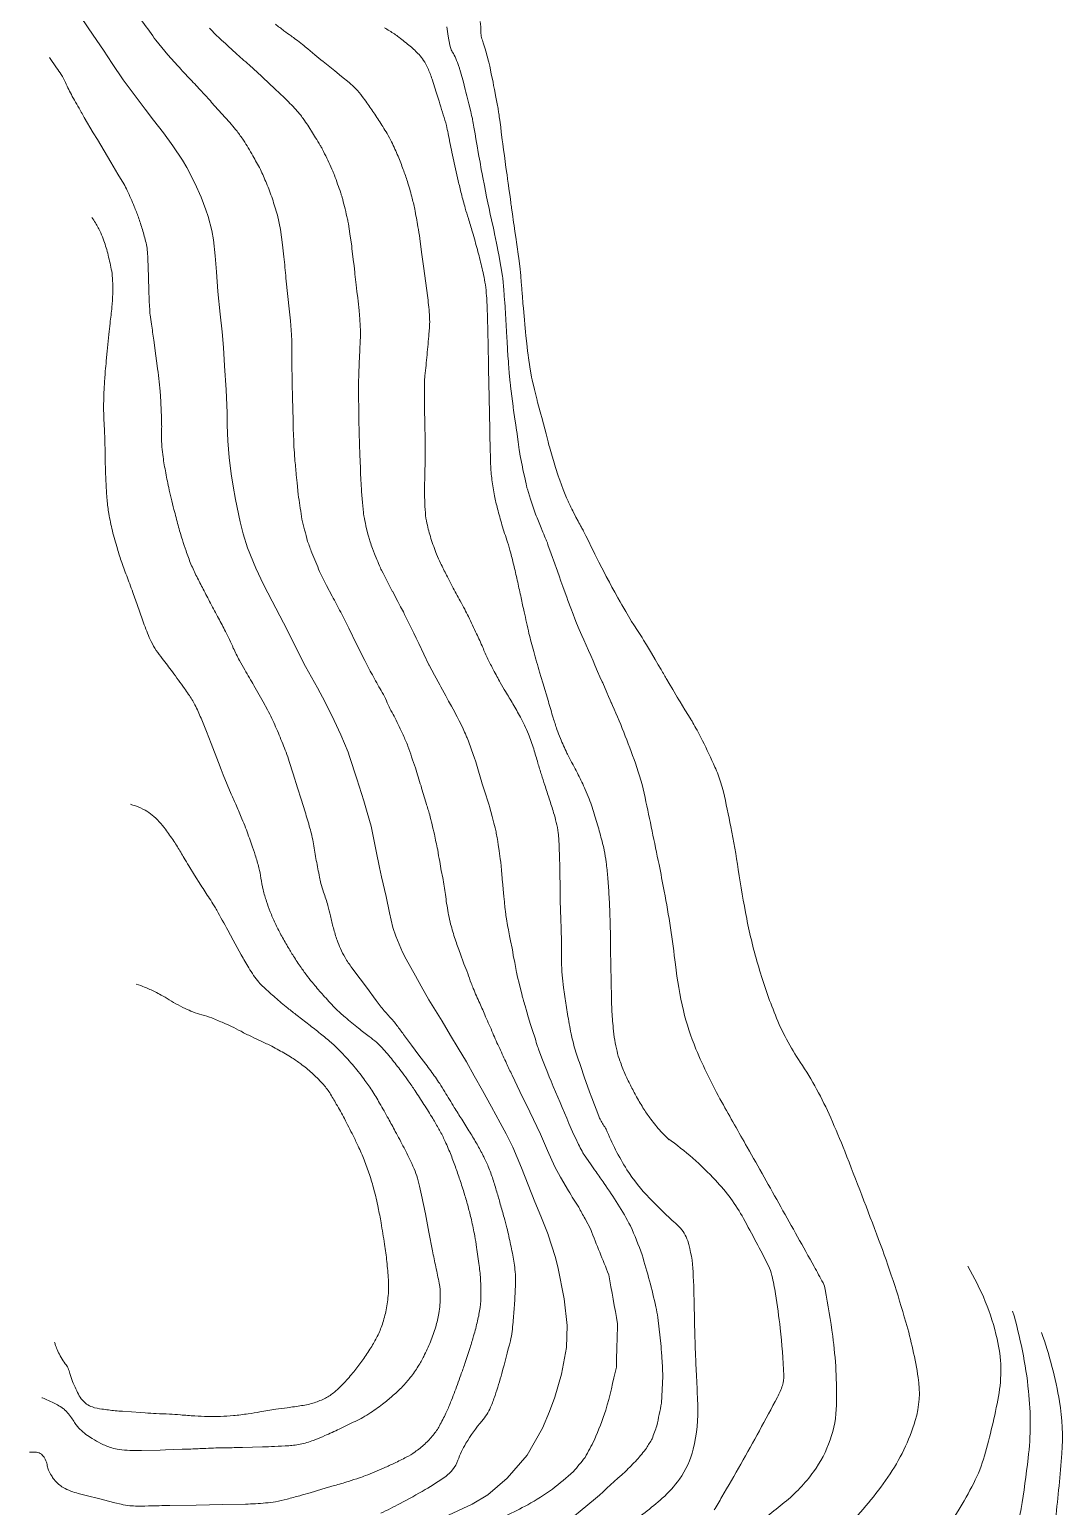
# Model space of a CAD drawing. Header units: inches. Extents: x 115425 to 116786, y 150085 to 152399.
# Drawn here: x 115598.2 to 115685.8, y 151228.1 to 151353.3 of the extents above; entities that cross this region are included whole.
import ezdxf

# ---------------------------------------------------------------- set-up
doc = ezdxf.new("R2010")
doc.units = ezdxf.units.IN
doc.header["$MEASUREMENT"] = 0
doc.layers.add('Contour', color=7, linetype='Continuous', lineweight=0, true_color=0xbed2ff)

msp = doc.modelspace()

# ---------------------------------------------------------------- linework, layer by layer
at = {"layer": 'Contour'}
msp.add_lwpolyline([(115633.72, 151227.36), (115635.71, 151228.29), (115637.04, 151229.09), (115638.7, 151230.49), (115640.38, 151232.45), (115641.68, 151234.74), (115642.29, 151236.15), (115642.72, 151237.37), (115643.29, 151239.3), (115643.72, 151241.57), (115643.77, 151243.44), (115643.51, 151245.7), (115642.97, 151248.4), (115642.76, 151249.27), (115642.17, 151251.13), (115642.17, 151251.14), (115641.55, 151252.71), (115641.04, 151253.93), (115640.46, 151255.35), (115639.9, 151256.81), (115639.17, 151258.56), (115638.6, 151259.67), (115638.11, 151260.6), (115637.35, 151261.96), (115636.59, 151263.34), (115635.9, 151264.6), (115635.23, 151265.77), (115634.54, 151266.94), (115633.9, 151268.02), (115633.19, 151269.23), (115632.06, 151271.05), (115631.4, 151272.2), (115630.91, 151273.08), (115630.13, 151274.49), (115629.82, 151275.08), (115629.25, 151276.43), (115629.01, 151277.17), (115628.72, 151278.41), (115628.44, 151279.81), (115628.03, 151281.46), (115627.86, 151282.25), (115627.6, 151283.63), (115627.15, 151285.75), (115626.82, 151286.91), (115626.53, 151287.9), (115625.96, 151289.76), (115625.33, 151291.65), (115625.2, 151292.03), (115624.59, 151293.51), (115624.04, 151294.71), (115623.26, 151296.27), (115622.6, 151297.48), (115621.6, 151299.29), (115621.08, 151300.27), (115620.4, 151301.67), (115619.74, 151303), (115618.77, 151304.84), (115618.05, 151306.23), (115617.38, 151307.62), (115616.68, 151309.35), (115616.32, 151310.55), (115616.05, 151311.55), (115615.65, 151313.46), (115615.46, 151314.59), (115615.3, 151315.61), (115615.13, 151317), (115615, 151318.43), (115614.97, 151319.74), (115614.96, 151320.78), (115614.87, 151322.74), (115614.74, 151324.78), (115614.64, 151326.32), (115614.53, 151327.66), (115614.35, 151329.17), (115614.17, 151331.09), (115614.05, 151332.75), (115613.95, 151334.09), (115613.81, 151335.46), (115613.66, 151336.25), (115613.34, 151337.43), (115613.15, 151338.01), (115612.75, 151339.07), (115612.23, 151340.26), (115611.53, 151341.6), (115611.18, 151342.21), (115610.36, 151343.42), (115609.55, 151344.52), (115608.72, 151345.61), (115608.02, 151346.54), (115607.07, 151347.78), (115606.15, 151349.01), (115605.22, 151350.39), (115604.48, 151351.52), (115603.59, 151352.8), (115602.59, 151354.29)], dxfattribs=at)
for points in [[(115607.68, 151354.09, -0.005243), (115608.78, 151352.56), (115608.91, 151352.38), (115609.93, 151351.14), (115610.77, 151350.2, 0.002011), (115611.85, 151349.05, -0.003524), (115612.8, 151348.04, -0.003902), (115613.64, 151347.11), (115614.8, 151345.84, -0.001404), (115615.8, 151344.66, -0.003247), (115616.34, 151343.9, -0.011502), (115617.13, 151342.59, -0.003417), (115617.77, 151341.43, -0.003623), (115618.29, 151340.26, -0.012643), (115618.79, 151338.94, -0.002992), (115619.21, 151337.55), (115619.48, 151336.34), (115619.65, 151335.02, -0.003193), (115619.77, 151334.02, -0.002748), (115619.94, 151332.22), (115620.1, 151330.65), (115620.21, 151329.62), (115620.33, 151328.6), (115620.42, 151327.41, -0.00156), (115620.44, 151326.02, -0.01094), (115620.44, 151325.02, -0.002979), (115620.46, 151323.23, -0.002884), (115620.5, 151321.97, -0.003199), (115620.53, 151320.96, -0.008923), (115620.56, 151319.28, -0.011134), (115620.62, 151317.9, -0.005262), (115620.69, 151316.89, -0.004922), (115620.81, 151315.55), (115620.88, 151314.87), (115620.98, 151313.87, -0.004068), (115621.26, 151312), (115621.3, 151311.77, 0.006003), (115621.52, 151310.88, 0.003733), (115621.78, 151309.9, 0.003703), (115622.13, 151308.94, -0.00517), (115622.79, 151307.35), (115623.39, 151306.17), (115623.86, 151305.26, -0.003), (115624.58, 151303.91, 0.00793), (115625.27, 151302.55), (115625.93, 151301.18), (115626.62, 151299.81, 0.01383), (115627.08, 151298.91, -0.010758), (115627.81, 151297.57, -0.042605), (115628.53, 151296.22, 0.043272), (115629.21, 151294.92, 0.01298), (115629.88, 151293.49, 0.009051), (115630.28, 151292.55, 0.006349), (115630.92, 151290.7, 0.010974), (115631.39, 151289.17, 0.013401), (115631.83, 151287.7, 0.006791), (115632.13, 151286.73, 0.012067), (115632.53, 151285.08, 0.020126), (115632.8, 151283.76, 0.02336), (115632.97, 151282.76, 0.014461), (115633.27, 151281.21, 0.007333), (115633.48, 151279.78, 0.016922), (115633.73, 151278.23, 0.00512), (115633.9, 151277.46, 0.005559), (115634.28, 151276.17, 0.002033), (115634.7, 151275), (115635.03, 151274.1, -0.008221), (115635.64, 151272.45, 0.013595), (115635.82, 151272.01, 0.018614), (115636.37, 151270.75, -0.00951), (115636.85, 151269.61, -0.00862), (115637.47, 151268.22, 0.018937), (115638.06, 151266.92, 0.007462), (115638.64, 151265.64, -0.004927), (115639.1, 151264.65), (115639.75, 151263.28), (115640.6, 151261.55), (115641.51, 151259.65), (115642.11, 151258.26), (115642.73, 151256.88), (115643.2, 151256.01), (115643.89, 151254.84, 0.001292), (115644.75, 151253.46, 0.003937), (115645.29, 151252.49), (115645.77, 151251.56, 0.001299), (115647.3, 151247.74, 0.000776), (115648.05, 151243.58, 0.007648), (115647.95, 151239.9, -0.007832), (115647.06, 151236.26, -0.009583), (115646.09, 151233.73, -0.002734), (115645.29, 151232.25, -0.008297), (115644.31, 151231.06, -0.015409), (115642.53, 151229.57, -0.025792), (115640.44, 151228.24, -0.00953), (115638.56, 151227.29, -0.00902)], [(115613.47, 151353.4), (115614.09, 151352.76), (115614.22, 151352.63, 0.00874), (115614.47, 151352.39, 0.001671), (115615.81, 151351.18, 0.002348), (115616.96, 151350.16, -0.005761), (115617.42, 151349.74), (115617.98, 151349.22), (115618.99, 151348.26), (115619.42, 151347.87), (115619.79, 151347.52, -0.010065), (115620.02, 151347.3, -0.004319), (115620.54, 151346.75, -0.011862), (115621, 151346.25, -0.019255), (115621.26, 151345.93, -0.009932), (115621.52, 151345.56, -0.00703), (115621.87, 151345.03), (115622.18, 151344.53), (115622.45, 151344.11, -0.003842), (115622.85, 151343.46, -0.008993), (115623.01, 151343.17, -0.01227), (115623.13, 151342.94, -0.003869), (115623.49, 151342.2, -0.003422), (115623.84, 151341.46, -0.010118), (115623.95, 151341.2, -0.008677), (115624.05, 151340.94, -0.003133), (115624.32, 151340.18, -0.003115), (115624.59, 151339.41, -0.009276), (115624.67, 151339.15, -0.009437), (115624.75, 151338.89, -0.003129), (115624.95, 151338.09, -0.00322), (115625.16, 151337.2, -0.017159), (115625.19, 151337.03), (115625.23, 151336.8), (115625.35, 151335.96), (115625.51, 151334.92), (115625.51, 151334.88), (115625.53, 151334.73), (115625.64, 151333.8), (115625.71, 151333.25), (115625.77, 151332.71), (115625.79, 151332.56), (115625.9, 151331.63), (115625.96, 151331.09), (115626.03, 151330.55), (115626.06, 151330.26), (115626.14, 151329.46, -0.004801), (115626.18, 151328.98, -0.00384), (115626.22, 151328.37, -0.010171), (115626.25, 151327.72, -0.015715), (115626.25, 151327.29), (115626.23, 151326.8), (115626.2, 151326.2), (115626.16, 151325.42), (115626.15, 151325.12), (115626.14, 151324.95), (115626.11, 151324.12), (115626.08, 151323.27), (115626.08, 151323.13), (115626.08, 151322.83), (115626.09, 151322.13), (115626.11, 151321.17), (115626.11, 151321.13), (115626.12, 151320.64), (115626.13, 151320.14), (115626.14, 151319.19), (115626.14, 151319.14), (115626.14, 151319.1), (115626.18, 151318.14), (115626.21, 151317.24), (115626.21, 151317.15, 0.004236), (115626.23, 151316.65), (115626.25, 151316.15), (115626.27, 151315.65), (115626.29, 151315.16), (115626.33, 151314.28), (115626.33, 151314.17), (115626.34, 151314.13), (115626.42, 151313.18), (115626.5, 151312.34), (115626.52, 151312.19, 0.027097), (115626.54, 151312.06, 0.003907), (115626.72, 151311.22), (115626.89, 151310.52), (115626.96, 151310.25, 0.013889), (115627.08, 151309.86, 0.009626), (115627.27, 151309.3), (115627.45, 151308.85), (115627.64, 151308.37, 0.004595), (115627.94, 151307.65, 0.016577), (115628.04, 151307.46), (115628.17, 151307.2), (115628.49, 151306.57), (115628.95, 151305.69), (115628.95, 151305.68), (115628.96, 151305.67), (115629.42, 151304.8), (115629.65, 151304.36), (115629.89, 151303.92), (115630, 151303.7), (115630.33, 151303.03), (115630.64, 151302.4), (115630.77, 151302.13), (115630.98, 151301.68), (115631.2, 151301.23), (115631.63, 151300.33), (115632.06, 151299.43), (115632.07, 151299.41), (115632.53, 151298.55), (115632.97, 151297.73), (115633.01, 151297.67), (115633.07, 151297.56), (115633.49, 151296.8), (115633.73, 151296.36), (115633.97, 151295.92), (115634.11, 151295.67), (115634.44, 151295.04), (115634.61, 151294.7), (115634.89, 151294.15, -0.00834), (115635.15, 151293.58, -0.014426), (115635.29, 151293.25), (115635.4, 151292.95), (115635.64, 151292.31), (115635.94, 151291.45), (115635.97, 151291.37), (115636.02, 151291.21), (115636.26, 151290.41), (115636.4, 151289.93), (115636.54, 151289.46), (115636.55, 151289.42), (115636.84, 151288.5), (115637.05, 151287.87), (115637.15, 151287.55), (115637.18, 151287.44), (115637.41, 151286.59), (115637.57, 151286), (115637.66, 151285.63, -0.012798), (115637.77, 151285.16, -0.011999), (115637.86, 151284.65), (115637.92, 151284.21), (115638, 151283.68), (115638.1, 151283), (115638.14, 151282.72, -0.00916), (115638.17, 151282.48, -0.003092), (115638.24, 151281.75), (115638.28, 151281.27), (115638.32, 151280.78), (115638.35, 151280.42), (115638.4, 151279.81), (115638.45, 151279.34), (115638.5, 151278.85, 0.00744), (115638.55, 151278.47, 0.005033), (115638.63, 151277.9), (115638.73, 151277.33), (115638.8, 151276.96), (115638.9, 151276.46), (115638.98, 151276.04), (115639.1, 151275.41), (115639.16, 151275.11), (115639.21, 151274.81), (115639.33, 151274.19), (115639.48, 151273.36), (115639.5, 151273.27), (115639.55, 151273.06), (115639.73, 151272.35), (115639.88, 151271.74), (115639.95, 151271.44, 0.006081), (115640.04, 151271.11, 0.003378), (115640.21, 151270.52), (115640.35, 151270.03), (115640.48, 151269.6), (115640.68, 151268.94), (115640.76, 151268.69), (115640.84, 151268.43), (115641.05, 151267.78, -0.002899), (115641.27, 151267.08, 0.008922), (115641.34, 151266.86), (115641.37, 151266.77), (115641.69, 151265.96), (115641.96, 151265.26), (115642.04, 151265.05), (115642.26, 151264.5), (115642.41, 151264.15), (115642.6, 151263.7), (115642.79, 151263.25), (115642.98, 151262.8), (115643.17, 151262.35), (115643.36, 151261.9), (115643.55, 151261.45), (115643.74, 151261.01), (115643.93, 151260.56), (115644.03, 151260.31), (115644.32, 151259.66), (115644.47, 151259.35), (115644.74, 151258.78, 0.010507), (115645.04, 151258.21, 0.020671), (115645.2, 151257.93), (115645.22, 151257.91), (115645.74, 151257.14, 0.002807), (115646.22, 151256.45, 0.001991), (115646.9, 151255.48)], [(115619.05, 151353.73, 0.003709), (115619.77, 151353.18, 0.004278), (115620.37, 151352.74, -0.006302), (115620.77, 151352.45, -0.00449), (115621.34, 151352.01, -0.005338), (115621.8, 151351.64), (115622.39, 151351.15), (115622.91, 151350.72), (115623.1, 151350.56), (115624.07, 151349.77), (115624.65, 151349.3), (115625.29, 151348.78, -0.030759), (115625.85, 151348.26, -0.027298), (115626.41, 151347.61, -0.010616), (115626.8, 151347.08, -0.005828), (115627.47, 151346.1, -0.004828), (115628.15, 151345.05, -0.008722), (115628.51, 151344.46, -0.021082), (115628.89, 151343.76, -0.012594), (115629.44, 151342.54, -0.010875), (115629.88, 151341.42, -0.012251), (115630.23, 151340.41, -0.011925), (115630.61, 151339.11, -0.015019), (115630.85, 151338.06, -0.006307), (115631.13, 151336.57, -0.00937), (115631.29, 151335.57), (115631.44, 151334.42), (115631.63, 151333.03), (115631.77, 151331.99), (115631.96, 151330.55, -0.016667), (115632.11, 151328.92, -0.033243), (115632.11, 151328.1, -0.004128), (115632.06, 151327.52, -0.001314), (115631.9, 151325.72, -0.003802), (115631.72, 151323.92, 0.012856), (115631.68, 151323.38, 0.01517), (115631.67, 151323.02, 0.002747), (115631.69, 151321.02, 0.001714), (115631.72, 151319.47, -0.0035), (115631.73, 151318.71), (115631.74, 151318.03), (115631.73, 151316.47, -0.004753), (115631.71, 151315.69, 0.002903), (115631.69, 151314.41, 0.012096), (115631.7, 151313.39, 0.011511), (115631.76, 151312.32, 0.034467), (115631.89, 151311.43, 0.023308), (115632.23, 151310.15, 0.014046), (115632.71, 151308.8, 0.024723), (115633.04, 151308.06, 0.002557), (115633.56, 151307.02, 0.002878), (115634.04, 151306.1, 0.002967), (115634.72, 151304.85, -0.005295), (115635.09, 151304.14, -0.006531), (115635.4, 151303.52, -0.002815), (115636.1, 151302.06, -0.009805), (115636.62, 151300.91, 0.011466), (115637.06, 151299.92, 0.009502), (115637.53, 151298.99, 0.008152), (115638.11, 151297.93, 0.006177), (115638.56, 151297.16, -0.004528), (115639.18, 151296.12, -0.005456), (115639.81, 151294.99, -0.009288), (115640.16, 151294.32, -0.025019), (115640.5, 151293.57, -0.015338), (115640.94, 151292.3, -0.007697), (115641.29, 151291.11, 0.009367), (115641.59, 151290.13, 0.003966), (115641.88, 151289.23, -0.003097), (115642.26, 151288.07, -0.007204), (115642.63, 151286.9, -0.010522), (115642.85, 151286.08, -0.030383), (115643.01, 151285.2, -0.022216), (115643.1, 151283.98, -0.001932), (115643.14, 151282.66, -0.002542), (115643.16, 151281.67, -0.001837), (115643.18, 151280.13, 0.002923), (115643.19, 151279.17, 0.007541), (115643.23, 151278.13, -0.005309), (115643.28, 151276.65, -0.01126), (115643.29, 151275.5, 0.010691), (115643.3, 151274.29, 0.012274), (115643.35, 151273.14, 0.013406), (115643.46, 151272.09, 0.006692), (115643.57, 151271.32, 0.00347), (115643.81, 151269.83, 0.004948), (115644.11, 151268.17, 0.013686), (115644.25, 151267.57, 0.014855), (115644.46, 151266.79, 0.008109), (115644.93, 151265.39), (115645.23, 151264.52), (115645.68, 151263.25), (115645.87, 151262.73), (115646.46, 151261.17, 0.03831), (115646.6, 151260.86, 0.01425), (115647.08, 151260.07)], [(115652.42, 151259.18), (115652.4, 151259.2), (115652.4, 151259.2, -0.029791), (115651.71, 151259.89, -0.021765), (115650.87, 151260.92, -0.017598), (115650.28, 151261.77, -0.015134), (115649.66, 151262.81, -0.011487), (115649.14, 151263.8, -0.011819), (115648.67, 151264.79, -0.018313), (115648.24, 151265.88, -0.025374), (115648, 151266.68, -0.020211), (115647.81, 151267.62, -0.018622), (115647.68, 151268.65, -0.005644), (115647.56, 151270.23, -0.010531), (115647.53, 151271.08), (115647.5, 151272.71), (115647.48, 151273.83), (115647.46, 151275.43), (115647.44, 151276.65, 0.003837), (115647.42, 151277.47, 0.001916), (115647.37, 151279.13, 0.006755), (115647.32, 151279.98, 0.003908), (115647.21, 151281.44, 0.013257), (115647.08, 151282.7, 0.016196), (115646.91, 151283.72, 0.013508), (115646.73, 151284.49, 0.007415), (115646.35, 151285.87, 0.007415), (115645.89, 151287.36, 0.015268), (115645.64, 151288.07, 0.013132), (115645.31, 151288.86, 0.008087), (115644.71, 151290.12, 0.010773), (115644.21, 151291.09, -0.012091), (115643.76, 151291.96, -0.012883), (115643.2, 151293.19, -0.021168), (115642.91, 151293.96, -0.004186), (115642.59, 151294.94, -0.002982), (115642.18, 151296.33), (115641.7, 151297.92), (115641.44, 151298.81, -0.002325), (115640.94, 151300.56, -0.005102), (115640.72, 151301.36, -0.006439), (115640.54, 151302.1, -0.002606), (115640.13, 151303.92, -0.002305), (115639.87, 151305.12, 0.002109), (115639.58, 151306.44, 0.004405), (115639.28, 151307.75, 0.004965), (115638.99, 151308.91, 0.019336), (115638.72, 151309.83, -0.011968), (115638.25, 151311.31, -0.008636), (115637.87, 151312.67, -0.010971), (115637.62, 151313.75, -0.020826), (115637.4, 151315.11, -0.021445), (115637.29, 151316.43, -0.001953), (115637.24, 151318.12, -0.002674), (115637.21, 151319.36), (115637.16, 151322.09), (115637.11, 151324.53), (115637.07, 151326.83), (115637.06, 151327.35), (115637.01, 151329.2, 0.010617), (115636.94, 151330.71, 0.016871), (115636.84, 151331.65, 0.019425), (115636.69, 151332.5, 0.011509), (115636.35, 151333.92, 0.001966), (115635.97, 151335.34, 0.003566), (115635.75, 151336.12, 0.006276), (115635.4, 151337.26, -0.008008), (115635.13, 151338.15, -0.00665), (115634.81, 151339.36, -0.007219), (115634.54, 151340.47), (115634.38, 151341.22), (115634.01, 151342.89, -0.003883), (115633.68, 151344.47, 0.009127), (115633.54, 151345.14, 0.014231), (115633.48, 151345.37, 0.001715), (115632.92, 151347.2), (115632.68, 151347.96), (115632.32, 151349.08, 0.027976), (115631.96, 151350.01, 0.037477), (115631.61, 151350.66, 0.045371), (115631.22, 151351.16, 0.028097), (115630.47, 151351.86, 0.009528), (115629.52, 151352.63, 0.024177), (115629.13, 151352.91, 0.002493), (115628.29, 151353.44, 0.003459)], [(115633.57, 151353.5, 0.003968), (115633.7, 151352.72), (115633.84, 151351.97), (115633.88, 151351.76, 0.09614), (115634.04, 151351.4, -0.058728), (115634.34, 151350.83, -0.005882), (115634.6, 151350.15, -0.015849), (115634.68, 151349.89), (115634.85, 151349.31), (115634.95, 151348.93), (115635.14, 151348.19), (115635.2, 151347.96), (115635.28, 151347.65), (115635.45, 151346.99), (115635.6, 151346.34), (115635.68, 151346.01, -0.008566), (115635.76, 151345.65, -0.004932), (115635.87, 151345.02), (115635.97, 151344.44), (115636.04, 151344.03), (115636.18, 151343.25), (115636.21, 151343.04), (115636.3, 151342.55), (115636.39, 151342.05), (115636.5, 151341.41), (115636.56, 151341.06), (115636.62, 151340.75), (115636.76, 151340.07), (115636.85, 151339.58), (115636.95, 151339.09), (115637.05, 151338.59), (115637.15, 151338.11), (115637.26, 151337.63), (115637.36, 151337.14), (115637.52, 151336.44), (115637.58, 151336.16), (115637.62, 151335.97), (115637.78, 151335.18), (115637.96, 151334.31), (115637.98, 151334.2), (115638.01, 151334.03), (115638.15, 151333.21), (115638.3, 151332.37), (115638.32, 151332.22), (115638.33, 151332.18), (115638.4, 151331.21), (115638.47, 151330.31), (115638.48, 151330.21), (115638.51, 151329.71), (115638.54, 151329.2), (115638.57, 151328.7), (115638.6, 151328.19), (115638.63, 151327.68), (115638.66, 151327.19), (115638.68, 151326.83), (115638.72, 151326.19), (115638.76, 151325.61), (115638.79, 151325.18), (115638.81, 151324.97), (115638.87, 151324.19), (115638.95, 151323.32), (115638.97, 151323.19), (115638.98, 151323.06), (115639.09, 151322.22), (115639.19, 151321.36), (115639.21, 151321.24), (115639.24, 151321.01), (115639.35, 151320.27), (115639.42, 151319.79), (115639.49, 151319.3), (115639.5, 151319.21), (115639.63, 151318.33), (115639.72, 151317.66), (115639.76, 151317.35, 0.013426), (115639.79, 151317.18, 0.002795), (115639.95, 151316.38), (115640.03, 151315.99), (115640.16, 151315.4, 0.002525), (115640.33, 151314.59, 0.01346), (115640.37, 151314.43), (115640.41, 151314.32), (115640.68, 151313.48), (115640.93, 151312.7), (115640.99, 151312.53, 0.009033), (115641.1, 151312.21, 0.004715), (115641.34, 151311.6), (115641.51, 151311.19), (115641.72, 151310.68, 0.005534), (115641.99, 151310.02, -0.014191), (115642.1, 151309.77), (115642.15, 151309.61), (115642.43, 151308.84), (115642.74, 151308), (115642.77, 151307.92), (115642.85, 151307.69), (115643.09, 151306.99), (115643.25, 151306.53), (115643.41, 151306.07), (115643.61, 151305.53), (115643.74, 151305.16), (115643.84, 151304.9), (115644.09, 151304.25), (115644.29, 151303.72), (115644.43, 151303.34), (115644.58, 151302.96), (115644.8, 151302.44), (115645.01, 151301.92), (115645.18, 151301.54), (115645.38, 151301.1), (115645.57, 151300.66), (115645.77, 151300.22), (115645.97, 151299.78), (115646.13, 151299.41), (115646.36, 151298.88), (115646.55, 151298.43), (115646.75, 151297.99), (115646.79, 151297.9), (115647.14, 151297.09), (115647.28, 151296.76), (115647.55, 151296.13)], [(115667.45, 151226.39, 0.047232), (115670.96, 151230.57, 0.076969), (115673.28, 151235.39, 0.113994), (115673.53, 151239.02, 0.030263), (115672.48, 151243.73, 0.019802), (115670.17, 151250.73, 0.003964), (115667.3, 151258.2, 0.010281), (115666.11, 151261.05, 0.043147), (115663.53, 151265.75, -0.051247), (115661.42, 151269.74, -0.023652), (115660.01, 151273.8, -0.023849), (115658.99, 151277.93, -0.012154), (115658.28, 151282.08, 0.013903), (115657.65, 151285.71, 0.005752), (115657.02, 151288.66, 0.021396), (115656.8, 151289.44, 0.025977), (115656.3, 151290.77, 0.014953), (115655.24, 151293), (115654.84, 151293.79), (115654.78, 151293.9, 0.00362), (115654.43, 151294.53, 0.009271), (115654.29, 151294.78), (115654.07, 151295.13), (115653.76, 151295.63), (115653.35, 151296.29), (115653.23, 151296.48), (115653.11, 151296.68), (115652.72, 151297.34), (115652.42, 151297.84), (115652.21, 151298.19, -0.01276), (115651.99, 151298.58, 0.010892), (115651.74, 151299.04), (115651.5, 151299.44), (115651.24, 151299.88), (115650.93, 151300.41), (115650.75, 151300.71), (115650.5, 151301.13), (115650.25, 151301.53), (115650.12, 151301.75), (115649.74, 151302.33), (115649.43, 151302.82), (115649.23, 151303.12), (115649.08, 151303.37), (115648.74, 151303.95), (115648.41, 151304.52), (115648.27, 151304.77), (115648.07, 151305.12), (115647.81, 151305.6), (115647.57, 151306.03), (115647.35, 151306.44), (115647.08, 151306.93), (115646.9, 151307.28), (115646.71, 151307.66), (115646.47, 151308.14), (115646.13, 151308.82), (115646.04, 151309.01), (115645.82, 151309.44), (115645.61, 151309.88), (115645.37, 151310.37), (115645.17, 151310.75, 0.014503), (115644.98, 151311.1, -0.010331), (115644.7, 151311.6), (115644.52, 151311.96), (115644.25, 151312.48, -0.00431), (115643.95, 151313.1, -0.009961), (115643.82, 151313.37), (115643.73, 151313.59), (115643.45, 151314.3), (115643.14, 151315.09), (115643.09, 151315.23), (115643.02, 151315.46), (115642.8, 151316.17), (115642.62, 151316.76), (115642.51, 151317.12), (115642.28, 151317.9), (115642.23, 151318.06), (115642.16, 151318.34), (115641.99, 151319.01), (115641.77, 151319.86), (115641.75, 151319.95), (115641.69, 151320.19), (115641.49, 151320.88), (115641.26, 151321.7), (115641.24, 151321.81), (115641.22, 151321.87), (115641.01, 151322.76), (115640.81, 151323.58), (115640.78, 151323.71), (115640.76, 151323.83), (115640.62, 151324.68), (115640.5, 151325.46), (115640.47, 151325.67), (115640.42, 151326.06), (115640.35, 151326.66), (115640.28, 151327.33), (115640.25, 151327.66), (115640.19, 151328.27), (115640.15, 151328.67), (115640.1, 151329.29), (115640.06, 151329.67), (115640.03, 151330.05), (115639.98, 151330.68), (115639.96, 151330.87), (115639.9, 151331.68, -0.006877), (115639.85, 151332.37, 0.015042), (115639.82, 151332.69), (115639.79, 151332.97), (115639.7, 151333.69), (115639.6, 151334.43), (115639.57, 151334.68), (115639.51, 151335.06), (115639.42, 151335.67), (115639.35, 151336.17), (115639.28, 151336.66), (115639.24, 151336.92), (115639.14, 151337.65), (115639.07, 151338.14, -0.005784), (115638.99, 151338.63), (115638.93, 151339.12), (115638.86, 151339.62), (115638.78, 151340.27), (115638.73, 151340.61, 0.004655), (115638.66, 151341.1), (115638.59, 151341.6), (115638.53, 151342.1), (115638.46, 151342.6), (115638.39, 151343.09), (115638.33, 151343.59), (115638.28, 151343.94), (115638.19, 151344.59), (115638.14, 151345), (115638.06, 151345.59, 0.003793), (115637.98, 151346.16, 0.005147), (115637.92, 151346.58), (115637.85, 151346.98), (115637.74, 151347.56), (115637.61, 151348.2), (115637.54, 151348.55), (115637.49, 151348.82), (115637.34, 151349.53), (115637.21, 151350.17), (115637.13, 151350.51), (115637.11, 151350.6), (115636.87, 151351.46, 0.010914), (115636.66, 151352.15, -0.016425), (115636.52, 151352.61, -0.063884), (115636.47, 151353.07, 0.033081), (115636.41, 151353.96, 0.008673)], [(115627.98, 151227.53, 0.012209), (115629.61, 151228.34, 0.009126), (115631.74, 151229.53, 0.025335), (115633.48, 151230.65, 0.064567), (115634.07, 151231.21, 0.087691), (115634.52, 151232.01, -0.050078), (115635.19, 151233.45, -0.043144), (115636.55, 151235.34, 0.073834), (115637.28, 151236.5, 0.023099), (115637.66, 151237.49, 0.012401), (115638.24, 151239.38, 0.008205), (115638.96, 151242.14, 0.028968), (115639.11, 151242.93, 0.008986), (115639.19, 151243.72, 0.00502), (115639.3, 151245.14, 0.00554), (115639.39, 151246.7, 0.013264), (115639.4, 151247.35, 0.028809), (115639.35, 151248.19, 0.017154), (115639.13, 151249.58, 0.005366), (115638.83, 151251, 0.010588), (115638.66, 151251.71, 0.002914), (115638.43, 151252.6, 0.002266), (115638.11, 151253.73, 0.004181), (115637.81, 151254.76, 0.003981), (115637.48, 151255.83, 0.019868), (115637.09, 151256.91, 0.022289), (115636.66, 151257.83, 0.010383), (115636.14, 151258.8, 0.009635), (115635.53, 151259.81, 0.001879), (115634.84, 151260.91, -0.002044), (115634.21, 151261.92, -0.005078), (115633.4, 151263.25, 0.009806), (115632.97, 151263.94, 0.011465), (115632.61, 151264.47, 0.005325), (115631.8, 151265.58), (115631.21, 151266.36), (115630.58, 151267.2, -0.002919), (115629.91, 151268.11, 0.00356), (115629.35, 151268.86, 0.02624), (115628.73, 151269.6, -0.023054), (115628.02, 151270.43), (115627.6, 151270.98), (115626.76, 151272.1), (115626.22, 151272.81), (115625.52, 151273.76, -0.023543), (115624.95, 151274.63, -0.028464), (115624.56, 151275.39, -0.023585), (115624.28, 151276.09, -0.016579), (115623.96, 151277.13, -0.010315), (115623.71, 151278.15, 0.011982), (115623.49, 151279.03, 0.019283), (115623.13, 151280.17, -0.029938), (115622.91, 151280.91, -0.006699), (115622.79, 151281.44, -0.002529), (115622.51, 151282.85, -0.007742), (115622.27, 151284.26, 0.015521), (115622.13, 151284.96, 0.013212), (115621.97, 151285.6, 0.006112), (115621.56, 151286.98), (115621.23, 151288.05), (115620.93, 151289.02), (115620.56, 151290.2), (115620.22, 151291.25, 0.013081), (115619.95, 151292.02, 0.006859), (115619.37, 151293.47, 0.009334), (115618.75, 151294.89, 0.017366), (115618.37, 151295.63), (115618, 151296.29), (115617.23, 151297.67, 0.003256), (115616.45, 151299.01, -0.005481), (115616, 151299.81, -0.025962), (115615.48, 151300.86, 0.019543), (115614.81, 151302.27, 0.002267), (115614.23, 151303.38, -0.001974), (115613.55, 151304.65, -0.00175), (115612.93, 151305.85, -0.001969), (115612.38, 151306.91, -0.017445), (115611.89, 151307.97, -0.017108), (115611.47, 151309.09, -0.008445), (115611.16, 151310.03, -0.006489), (115610.8, 151311.26, -0.003433), (115610.45, 151312.59, -0.00466), (115610.2, 151313.57, -0.008248), (115610, 151314.47, -0.005356), (115609.72, 151315.87, -0.012411), (115609.5, 151317.25, -0.019382), (115609.41, 151318.15, -0.020331), (115609.4, 151319.15, 0.016168), (115609.39, 151320.41, 0.003362), (115609.31, 151322.07, 0.0098), (115609.27, 151322.63, 0.004883), (115609.16, 151323.7, 0.004791), (115609.03, 151324.78), (115608.92, 151325.62), (115608.74, 151326.94, 0.00385), (115608.54, 151328.3, -0.006612), (115608.43, 151329.09, -0.016471), (115608.39, 151329.61, -0.006028), (115608.32, 151331.04, -0.003149), (115608.3, 151331.81, 0.002384), (115608.27, 151332.84, 0.005645), (115608.23, 151333.89, 0.008294), (115608.18, 151334.6, 0.035649), (115608.08, 151335.19, 0.017794), (115607.77, 151336.34, 0.010472), (115607.43, 151337.37, 0.011477), (115607.08, 151338.29, 0.010909), (115606.49, 151339.64, 0.026112), (115606.2, 151340.19), (115605.7, 151341.03), (115605.1, 151342.03), (115604.53, 151342.99), (115603.96, 151343.95), (115603.6, 151344.54), (115602.85, 151345.82, -0.004985), (115602.59, 151346.27, -0.001669), (115601.83, 151347.62, -0.027126), (115601.26, 151348.79, 0.045303), (115600.89, 151349.48, 0.004499), (115600.5, 151350.05), (115599.91, 151350.92)], [(115598.21, 151232.69, -0.012799), (115598.4, 151232.7, -0.028668), (115598.79, 151232.7, -0.166532), (115599.21, 151232.52, -0.111428), (115599.6, 151231.96, -0.065775), (115599.71, 151231.54, 0.075637), (115599.82, 151231.17, 0.026498), (115600.06, 151230.71, 0.033597), (115600.28, 151230.38, 0.04697), (115600.67, 151229.98, 0.054374), (115601.06, 151229.71, 0.029255), (115601.71, 151229.4, 0.031674), (115602.34, 151229.2), (115603.11, 151229), (115604.05, 151228.76), (115605.44, 151228.41), (115605.97, 151228.28, 0.041117), (115606.7, 151228.16, 0.023963), (115607.99, 151228.13, 0.002498), (115609.18, 151228.16, -0.003268), (115610.09, 151228.18), (115612.33, 151228.22), (115614.58, 151228.26), (115616.52, 151228.3, 0.00917), (115617.36, 151228.33, 0.008882), (115618.22, 151228.39, 0.02254), (115619.05, 151228.5, 0.0187), (115620.03, 151228.72, 0.002891), (115621.12, 151229.01, 0.003602), (115621.99, 151229.26), (115622.99, 151229.55), (115624.04, 151229.86, 0.003709), (115625.24, 151230.22, 0.0048), (115626.17, 151230.52, 0.0161), (115626.68, 151230.71, 0.005058), (115628.26, 151231.37, 0.009682), (115629.14, 151231.77, 0.008276), (115630.14, 151232.27, 0.035446), (115630.88, 151232.72, 0.028848), (115631.71, 151233.39, 0.039578), (115632.43, 151234.15, 0.04392), (115632.95, 151234.93, 0.014924), (115633.5, 151236, 0.017555), (115633.9, 151236.93, 0.003034), (115634.47, 151238.42, 0.005661), (115634.76, 151239.23, 0.003438), (115635.11, 151240.22, 0.002541), (115635.55, 151241.57, 0.009871), (115635.85, 151242.57, 0.007913), (115636.18, 151243.82, 0.029646), (115636.39, 151244.96, 0.029746), (115636.47, 151246.12, 0.017169), (115636.44, 151247.23, 0.014732), (115636.32, 151248.51, 0.006265), (115636.1, 151250.06, 0.010094), (115635.94, 151251.02, 0.008642), (115635.66, 151252.39, 0.010538), (115635.38, 151253.5, 0.007431), (115635.07, 151254.57, 0.006432), (115634.68, 151255.8, 0.007508), (115634.3, 151256.89, 0.007361), (115633.88, 151258, 0.014127), (115633.36, 151259.19, 0.018135), (115632.9, 151260.09, 0.009098), (115632.39, 151260.97, 0.006588), (115631.64, 151262.17, 0.003681), (115630.88, 151263.33, 0.005053), (115630.31, 151264.17, 0.010221), (115629.81, 151264.86, 0.006429), (115628.98, 151265.93, 0.016311), (115628.1, 151266.96, 0.031902), (115627.61, 151267.44, 0.016926), (115627, 151267.92, -0.011268), (115626.09, 151268.63, -0.003143), (115624.96, 151269.56, -0.008666), (115624.56, 151269.9, -0.019872), (115624.08, 151270.37, -0.009245), (115623.1, 151271.44, -0.007124), (115622.3, 151272.36, -0.010251), (115621.77, 151273.02, -0.01232), (115621.23, 151273.77, -0.00977), (115620.58, 151274.74, -0.009738), (115620.08, 151275.57, -0.008276), (115619.52, 151276.56, -0.01392), (115619.02, 151277.54, -0.014631), (115618.61, 151278.5, -0.017805), (115618.29, 151279.38, -0.016319), (115618.01, 151280.36, -0.028235), (115617.82, 151281.36, 0.031987), (115617.65, 151282.23, 0.010054), (115617.34, 151283.29, 0.011198), (115617.03, 151284.22, 0.004779), (115616.52, 151285.62, 0.008681), (115616.21, 151286.38, 0.003624), (115615.74, 151287.49, -0.004043), (115615.31, 151288.48), (115614.63, 151290.11), (115614.45, 151290.57), (115614.22, 151291.16), (115613.6, 151292.76), (115613.2, 151293.77), (115612.74, 151294.92, 0.025568), (115612.23, 151296.04, 0.030368), (115611.69, 151296.93, 0.005326), (115611.33, 151297.44, 0.001896), (115610.31, 151298.84, 0.006775), (115609.46, 151299.97, -0.011086), (115608.95, 151300.66, -0.043495), (115608.52, 151301.4, -0.023835), (115607.93, 151302.83, -0.00577), (115607.47, 151304.15, 0.006071), (115607.03, 151305.4, 0.00448), (115606.5, 151306.82, -0.005022), (115606.03, 151308.1, -0.014352), (115605.65, 151309.27, -0.011095), (115605.23, 151310.8, -0.017814), (115604.93, 151312.25, -0.022228), (115604.78, 151313.42, -0.006791), (115604.69, 151314.74, -0.007655), (115604.64, 151315.92, -0.003758), (115604.62, 151317.25, 0.00447), (115604.59, 151318.37, 0.009078), (115604.54, 151319.64, -0.01058), (115604.49, 151320.73, -0.011126), (115604.49, 151321.82, -0.009984), (115604.54, 151323.03, -0.003299), (115604.63, 151324.32, -0.004844), (115604.71, 151325.19), (115604.79, 151326.02), (115604.93, 151327.44, -0.003637), (115605.03, 151328.39, 0.002541), (115605.19, 151329.75, 0.019033), (115605.26, 151330.88, 0.01894), (115605.25, 151332.02, 0.032656), (115605.17, 151332.8, 0.018422), (115604.87, 151334.17, 0.017547), (115604.51, 151335.38, 0.030426), (115604.24, 151336.06, 0.023358), (115603.79, 151336.9, 0.015609), (115603.5, 151337.36)], [(115647.49, 151296.31, -0.018038), (115649.56, 151291.09, -0.033668), (115650.38, 151288.19, -0.001338), (115651.56, 151282.5, -0.003392), (115652, 151280.24, -0.01869), (115652.95, 151274.03, 0.029712), (115653.63, 151270.14, 0.041104), (115654.69, 151266.87, 0.028217), (115656.88, 151262.37, 0.001446), (115659.04, 151258.54, -0.001096), (115661.89, 151253.48, -0.000944), (115664.71, 151248.43, -0.003473), (115665.46, 151247.05, -0.078479), (115665.65, 151246.49, -0.011464), (115666.28, 151242.54, -0.039368), (115666.6, 151236.69, -0.077279), (115666.07, 151233.74, -0.07505), (115664.66, 151231.04, -0.063283), (115662.18, 151228.42, -0.009746), (115660.77, 151227.31, 0.021094)], [(115599.26, 151237.3), (115599.31, 151237.29, -0.019102), (115599.81, 151237.08, -0.014478), (115600.46, 151236.77, -0.028027), (115600.93, 151236.49, -0.043425), (115601.2, 151236.27, -0.026216), (115601.41, 151236.05, -0.014474), (115601.76, 151235.61, -0.026414), (115602.02, 151235.22, 0.032455), (115602.24, 151234.9, 0.039443), (115602.48, 151234.65, 0.020013), (115602.99, 151234.21, 0.029029), (115603.52, 151233.85, 0.022059), (115604.25, 151233.44, 0.034888), (115605.17, 151233.06, 0.052893), (115605.81, 151232.92, 0.017547), (115606.71, 151232.85, 0.016005), (115607.69, 151232.84), (115609.28, 151232.88), (115609.72, 151232.9), (115611.14, 151232.94), (115611.73, 151232.96, 0.003287), (115612.95, 151233.01, -0.004708), (115613.8, 151233.05, -0.004601), (115614.56, 151233.06, 0.002677), (115615.88, 151233.09), (115616.25, 151233.09), (115617.95, 151233.14, 0.004964), (115618.98, 151233.18, 0.004238), (115620.17, 151233.24, 0.040441), (115621.29, 151233.4, 0.039227), (115622.4, 151233.75, 0.008726), (115623.23, 151234.1, 0.005829), (115624.46, 151234.66, 0.004223), (115625.8, 151235.31, 0.00832), (115626.47, 151235.65, 0.026479), (115627.13, 151236.05, 0.014736), (115628.25, 151236.86, 0.018753), (115629.04, 151237.52, 0.018039), (115629.82, 151238.26, 0.027177), (115630.48, 151239.03, 0.023898), (115631.15, 151239.98, 0.025226), (115631.62, 151240.82, 0.017837), (115632.19, 151242.06, 0.026587), (115632.63, 151243.32, 0.030584), (115632.9, 151244.46, 0.037778), (115633.02, 151245.93, 0.0512), (115632.93, 151247.01, 0.005778), (115632.64, 151248.4, -0.005944), (115632.36, 151249.75), (115632.06, 151251.34), (115631.76, 151252.9, 0.006258), (115631.32, 151255, 0.014192), (115631.09, 151255.92, 0.035993), (115630.8, 151256.72, 0.015528), (115629.95, 151258.49, 0.003107), (115629.21, 151259.89, 0.003994), (115628.62, 151260.97, 0.006008), (115627.88, 151262.28, 0.006987), (115627.21, 151263.38, 0.02118), (115626.55, 151264.33, 0.015524), (115625.57, 151265.56, 0.015719), (115624.49, 151266.74, 0.025581), (115623.77, 151267.42, 0.004409), (115622.86, 151268.17, 0.004129), (115621.87, 151268.96, 0.003426), (115620.89, 151269.71, -0.004141), (115620.09, 151270.34, -0.010008), (115619.54, 151270.79, -0.005309), (115618.54, 151271.67, -0.022243), (115617.63, 151272.55, -0.040123), (115617.2, 151273.1, -0.013998), (115616.78, 151273.76, -0.00866), (115616.15, 151274.86), (115615.48, 151276.09), (115615.02, 151276.93, 0.001782), (115614.07, 151278.64, 0.008121), (115613.85, 151279.01, 0.009756), (115613.46, 151279.64, -0.005387), (115612.73, 151280.77), (115612.2, 151281.61), (115611.71, 151282.39, -0.007897), (115611.31, 151283.06, 0.005598), (115610.74, 151284.02, 0.014893), (115610.43, 151284.5, 0.006961), (115609.72, 151285.5, 0.028895), (115609.19, 151286.14, 0.029832), (115608.6, 151286.7, 0.049979), (115608, 151287.11, 0.041222), (115607.2, 151287.47, 0.010585), (115606.75, 151287.61)], [(115600.33, 151242.02, 0.024069), (115600.41, 151241.75, 0.024984), (115600.6, 151241.27, 0.020537), (115600.89, 151240.72, 0.03706), (115601.24, 151240.19, -0.055466), (115601.47, 151239.83, -0.046027), (115601.63, 151239.36, 0.031609), (115601.86, 151238.68, 0.012602), (115602.07, 151238.2, 0.010341), (115602.35, 151237.62, 0.051722), (115602.69, 151237.1, 0.068034), (115603.04, 151236.78, 0.074033), (115603.53, 151236.53, 0.049743), (115604.33, 151236.35, 0.004192), (115605.47, 151236.21, 0.007934), (115606.08, 151236.16), (115607.61, 151236.05), (115608.01, 151236.02, 0.003589), (115608.95, 151235.97, -0.003001), (115610.07, 151235.92, -0.006029), (115610.99, 151235.86, 0.004487), (115612.22, 151235.77, 0.010939), (115613.3, 151235.73, 0.010816), (115614.39, 151235.73, 0.016476), (115615.49, 151235.8, 0.014637), (115616.73, 151235.95, 0.006103), (115617.74, 151236.11, -0.00463), (115619.07, 151236.33, -0.007964), (115620.05, 151236.47, 0.006409), (115621.27, 151236.64, 0.040031), (115622.34, 151236.89, 0.043305), (115623.29, 151237.28, 0.052592), (115624.05, 151237.79, 0.037104), (115624.98, 151238.69, 0.013029), (115625.78, 151239.63, 0.014524), (115626.45, 151240.52, 0.016542), (115627.14, 151241.55, 0.018813), (115627.68, 151242.51, 0.038397), (115628.11, 151243.54, 0.03392), (115628.43, 151244.76, 0.028944), (115628.62, 151246.14, 0.03426), (115628.62, 151247.32, 0.010635), (115628.49, 151248.85, 0.011054), (115628.3, 151250.32, 0.005503), (115628, 151252.15, 0.007918), (115627.76, 151253.42, 0.013384), (115627.4, 151254.95, 0.015967), (115627.02, 151256.22, 0.014494), (115626.57, 151257.47, 0.015036), (115626.06, 151258.64, 0.006451), (115625.63, 151259.53, 0.003936), (115624.89, 151260.97, 0.009146), (115624.21, 151262.2, 0.011702), (115623.65, 151263.15, 0.04033), (115623.04, 151263.95, 0.031795), (115622.13, 151264.85, 0.017871), (115621.21, 151265.6, 0.023093), (115620.45, 151266.12, 0.008557), (115619.34, 151266.78, 0.015883), (115618.73, 151267.11, 0.007346), (115617.84, 151267.53, -0.007834), (115617.01, 151267.92, -0.006956), (115616.13, 151268.37, 0.007565), (115615.32, 151268.78, 0.012126), (115614.66, 151269.08, 0.008116), (115613.65, 151269.5, 0.032175), (115612.82, 151269.77, -0.034384), (115612.05, 151270.02, -0.015521), (115611.4, 151270.3, -0.011989), (115610.6, 151270.71, -0.020675), (115609.86, 151271.15, 0.023404), (115609.21, 151271.53, 0.014363), (115608.28, 151271.98, 0.021387), (115607.64, 151272.24), (115607.25, 151272.37)], [(115648.83, 151226.46, 0.03197), (115651.84, 151228.8, 0.056122), (115653.29, 151230.41, 0.096309), (115654.46, 151232.96, 0.069673), (115654.84, 151236.81, 0.00274), (115654.74, 151239.06, -0.003064), (115654.65, 151241.07, -0.005593), (115654.55, 151244.85, 0.006752), (115654.45, 151247.97, 0.064942), (115653.99, 151250.61, 0.123759), (115653.25, 151251.82, 0.012097), (115652.66, 151252.37, -0.011725), (115652.05, 151252.94), (115651.86, 151253.13), (115650.76, 151254.22, -0.055324), (115648.84, 151256.64, -0.04425), (115647.08, 151260.07)], [(115656.24, 151227.8, 0.005663), (115656.89, 151228.9, 0.002249), (115658.49, 151231.69, 0.007357), (115661.6, 151237.36, 0.044279), (115662.02, 151238.36, 0.087654), (115662.14, 151239.21, 0.018684), (115661.83, 151243.2, 0.010432), (115661.43, 151246.11, 0.019093), (115661.12, 151247.68, 0.057172), (115660.83, 151248.49, 0.010796), (115658.72, 151252.5, 0.063059), (115656.36, 151255.74, 0.046877), (115652.32, 151259.29)], [(115643.11, 151226.24), (115646.19, 151228.78, 0.000816), (115648.71, 151231.06, 0.001589), (115649.68, 151232.04, 0.016879), (115650.5, 151233.05, 0.007674), (115650.97, 151233.84, 0.011905), (115651.38, 151234.94, 0.004396), (115651.77, 151236.86), (115651.87, 151239.14), (115651.82, 151240.46, 0.002425), (115651.73, 151241.66), (115651.46, 151244.11, 0.012274), (115651.3, 151245.01, 0.02035), (115650.12, 151249.42, 0.021162), (115649.14, 151251.88, 0.032991), (115646.9, 151255.48)], [(115647.9, 151214.67, -0.012537), (115652.64, 151216.69, -0.020158), (115655.67, 151217.75, -0.000986), (115660.8, 151219.31, -0.01442), (115661.16, 151219.41, -0.005462), (115663.32, 151219.9, 0.003246), (115666.95, 151220.71, 0.00364), (115669.22, 151221.25, 0.005338), (115670.76, 151221.65, 0.077487), (115671.4, 151221.93, 0.023181), (115673.28, 151223.27, 0.069465), (115675.4, 151225.47, 0.0392), (115678.23, 151230.07, 0.048337), (115679.15, 151232.4, 0.023461), (115680.33, 151237.42, 0.104664), (115680.22, 151242.3, 0.0767), (115677.73, 151248.45)], [(115660.24, 151214.67, 0.017993), (115664.23, 151215.7, 0.0322), (115666.4, 151216.51, 0.004612), (115669.94, 151218.13, 0.006367), (115672.48, 151219.35, 0.028106), (115678.33, 151222.7, 0.064241), (115680.58, 151224.61, 0.052485), (115681.42, 151225.75, 0.047718), (115682.07, 151227.16, 0.046576), (115682.26, 151227.91, 0.008324), (115682.85, 151232.2, 0.056097), (115682.88, 151237.87, 0.045841), (115681.53, 151244.66)], [(115667.32, 151213.31, -0.007087), (115670.81, 151213.36, 0.107351), (115674.63, 151214.49, 0.032731), (115679.62, 151217.66, 0.081705), (115681.29, 151219.35, 0.011148), (115682.78, 151221.58, 0.021906), (115683.47, 151222.76, 0.015865), (115684.27, 151224.43, 0.016826), (115684.93, 151226.05, 0.058022), (115685.17, 151227.08, 0.011107), (115685.7, 151232.59, 0.06023), (115685.5, 151236.99, 0.043736), (115683.98, 151242.85)]]:
    msp.add_lwpolyline(points, format="xyb", dxfattribs=at)

doc.saveas('drawing.dxf')
